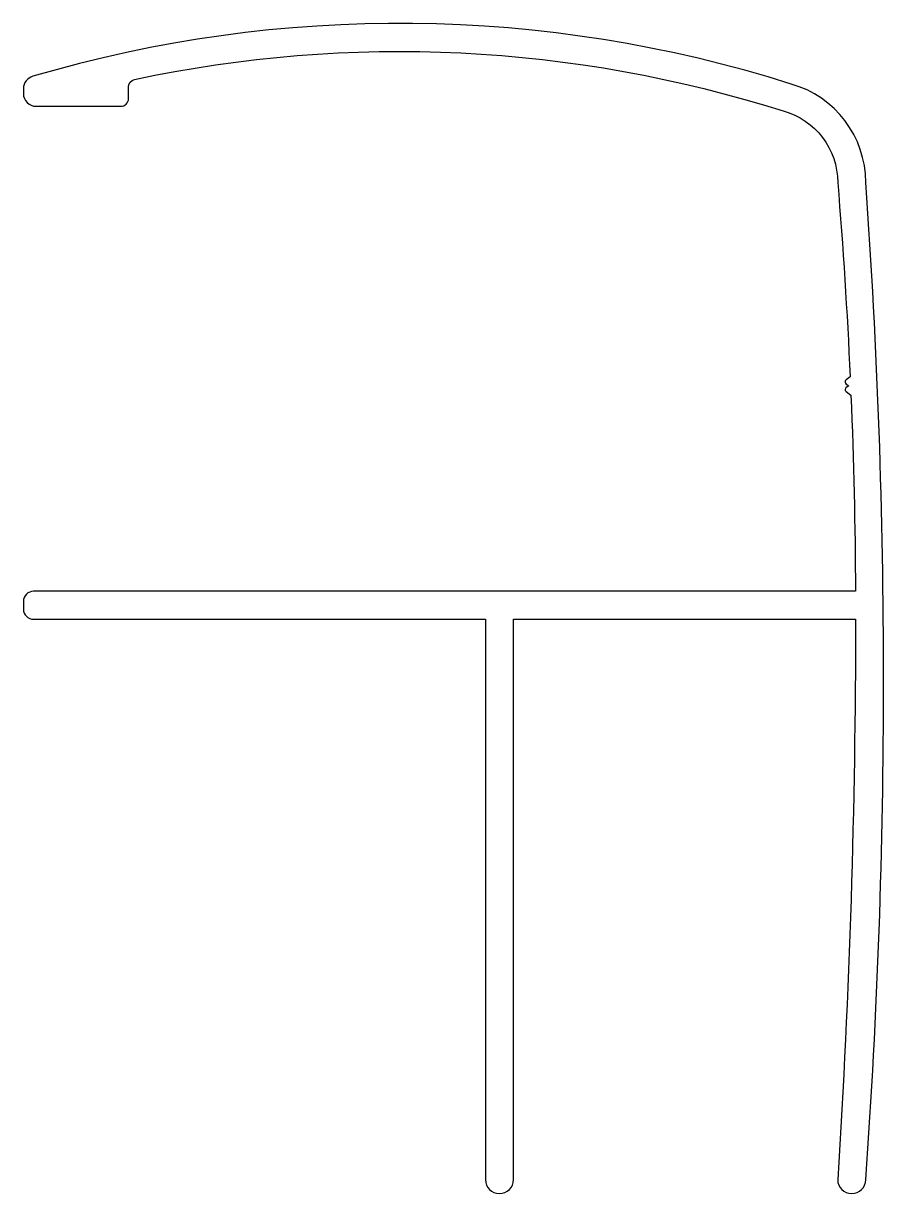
# Model space of a CAD drawing. Extents: x 695.3 to 729, y -43.3 to 2.6.
import ezdxf

# ---------------------------------------------------------------- set-up
doc = ezdxf.new("R2010")
doc.units = 0
doc.header["$LTSCALE"] = 15
doc.layers.get('0').update_dxf_attribs({"linetype": 'CONTINUOUS'})

msp = doc.modelspace()

# ---------------------------------------------------------------- linework, layer by layer
msp.add_lwpolyline([(727.538, -11.4, 0.524993), (727.545, -11.565), (727.648, -11.63), (727.545, -11.696, 0.524993), (727.538, -11.86), (727.73, -12.004, -0.009375), (727.907, -19.681), (695.71, -19.681, 0.414214), (695.31, -20.081), (695.31, -20.381, 0.414214), (695.71, -20.781), (713.41, -20.781), (713.41, -42.731, 1), (714.51, -42.731), (714.51, -20.781), (727.909, -20.781, -0.015769), (727.21, -42.731, 1), (728.31, -42.731, 0.035751), (728.31, -3.662, 0.336477), (725.387, 0.19, 0.149596), (695.682, 0.493, 0.339945), (695.31, 0.009), (695.31, -0.181, 0.414214), (695.81, -0.681), (699.127, -0.681, 0.414214), (699.427, -0.381), (699.427, 0.076, -0.353815), (699.664, 0.37, -0.130253), (725.074, -0.864, -0.338172), (727.21, -3.662, -0.00932), (727.698, -11.28)], format="xyb", close=True)

doc.saveas('drawing.dxf')
